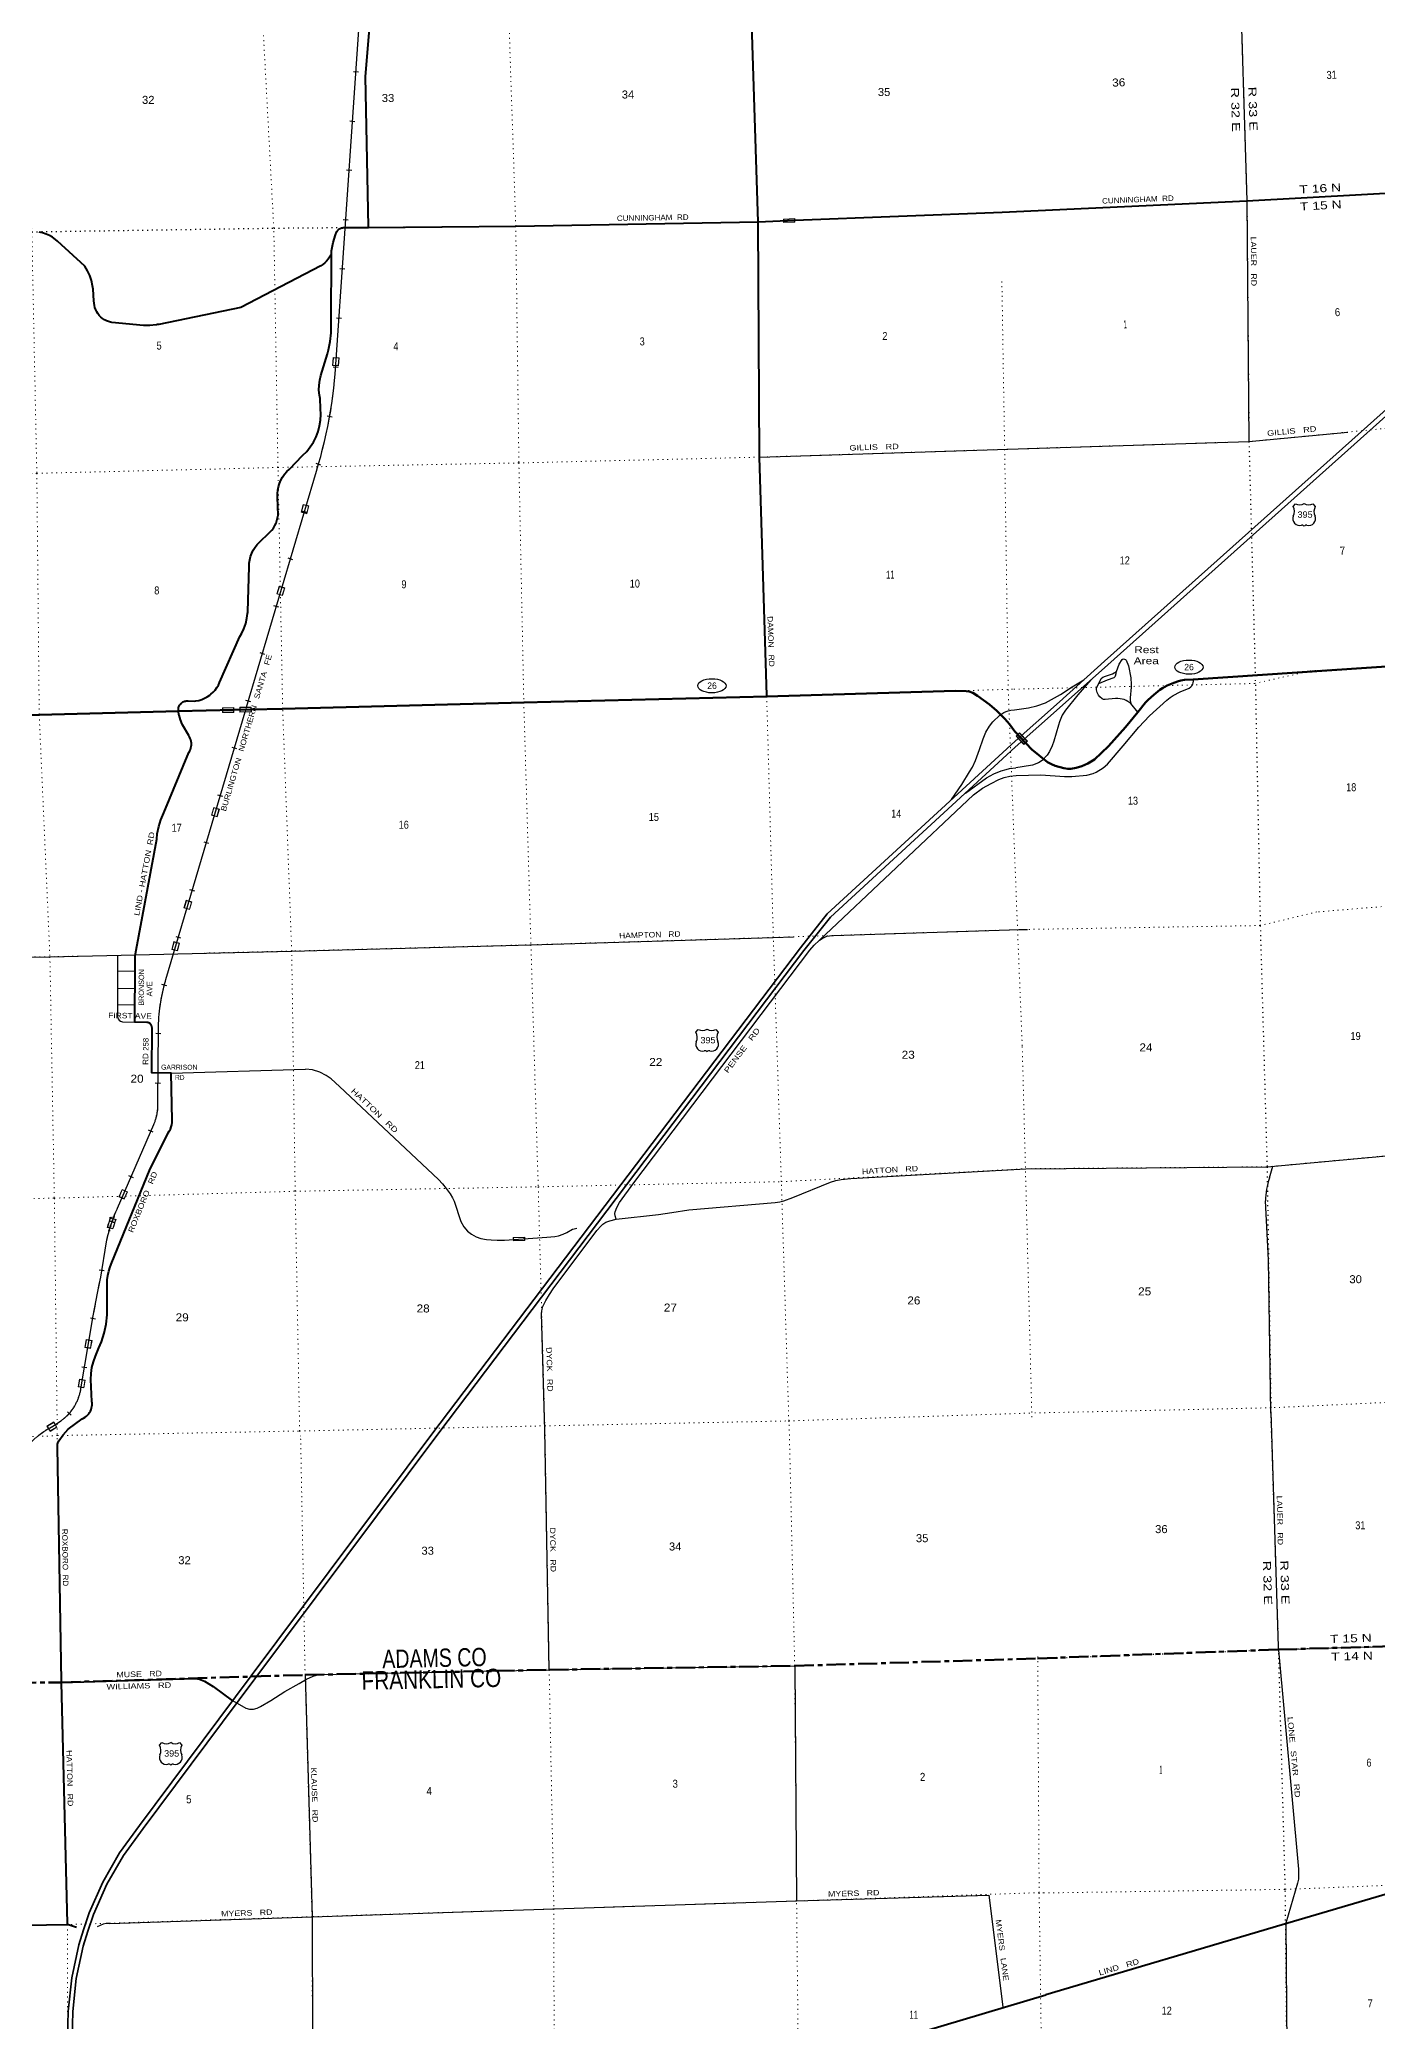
# Model space of a CAD drawing. Header units: feet. Extents: x 501257 to 757852, y -360805 to -170898.
# Drawn here: x 544469 to 573723, y -281045 to -237715 of the extents above; entities that cross this region are included whole.
import ezdxf
from ezdxf.enums import TextEntityAlignment as Align

# ---------------------------------------------------------------- set-up
doc = ezdxf.new("R2010")
doc.units = ezdxf.units.FT
doc.header["$LTSCALE"] = 70
doc.header["$PDMODE"] = 32
doc.header["$PDSIZE"] = 35
doc.linetypes.add('DOTTED', pattern=[1.5, 0.3, -1.2])
doc.linetypes.add('LONG_DASH_SHORT_DASH', pattern=[9.9, 6, -1.2, 1.5, -1.2])
for name, color, linetype, lineweight in [('11', 7, 'LONG_DASH_SHORT_DASH', 60), ('16', 7, 'Continuous', 25), ('17', 7, 'Continuous', 25), ('20', 7, 'Continuous', 35), ('21', 7, 'Continuous', 25), ('23', 7, 'Continuous', 70), ('26', 7, 'Continuous', 40), ('27', 7, 'Continuous', 13), ('29', 7, 'Continuous', 25), ('30', 7, 'Continuous', 25), ('31', 7, 'Continuous', 13), ('34', 7, 'Continuous', 25), ('45', 7, 'Continuous', 25), ('57', 7, 'Continuous', 13), ('59', 7, 'Continuous', 13), ('6', 7, 'DOTTED', 25), ('61', 7, 'Continuous', 13), ('7', 7, 'DOTTED', 13)]:
    doc.layers.add(name, color=color, linetype=linetype, lineweight=lineweight)
doc.layers.add('12', color=7, linetype='Continuous')

msp = doc.modelspace()

# ---------------------------------------------------------------- linework, layer by layer
at = {"layer": '11'}
for points in [[(566292.04, -273110.05), (571545.09, -272916.33), (591302.14, -272336.95), (594035.62, -272204.72), (597742.77, -272083.35)], [(534839.58, -273743.02), (539815.31, -273689.99), (544945.29, -273632.97), (550273.99, -273470.7), (555611.9, -273358.57), (560980.56, -273271.92), (566292.04, -273110.05)]]:
    msp.add_lwpolyline(points, dxfattribs=at)
at = {"layer": '16'}
for p, q in [((571879.27, -247921.97), (571930.58, -247863.21)), ((572122.34, -247857.24), (572122.06, -247857.44)), ((572314.43, -247863.12), (572365.82, -247921.97)), ((558821.65, -259414.02), (558872.96, -259355.26)), ((559064.72, -259349.29), (559064.44, -259349.49)), ((559256.81, -259355.17), (559308.2, -259414.02)), ((547093.42, -275008.92), (547144.73, -274950.16)), ((547336.49, -274944.19), (547336.21, -274944.39)), ((547528.58, -274950.07), (547579.97, -275008.92))]:
    msp.add_line(p, q, dxfattribs=at)
for centre, radius, start, end in [((572025.48, -248187.5), 151.42, 159.09177, 283.81923), ((571686.29, -248032.6), 222.05, 332.97043, 29.75871), ((572021.66, -247705.55), 182.07, 239.97227, 303.45418), ((572223.44, -247706.05), 181.52, 236.33975, 300.08743), ((572223.43, -247705.55), 182.07, 236.54582, 236.59441), ((572219.6, -248187.5), 151.42, 256.18077, 20.90823), ((572558.79, -248032.6), 222.05, 150.24129, 207.02957), ((558628.67, -259524.65), 222.05, 332.97043, 29.75871), ((558964.04, -259197.6), 182.07, 239.97227, 303.45418), ((559165.82, -259198.1), 181.52, 236.33975, 300.08743), ((559165.81, -259197.6), 182.07, 236.54582, 236.59441), ((559501.17, -259524.65), 222.05, 150.24129, 207.02957), ((558967.86, -259679.55), 151.42, 159.09177, 283.81923), ((559161.98, -259679.55), 151.42, 256.18077, 20.90823), ((546900.44, -275119.55), 222.05, 332.97043, 29.75871), ((547235.81, -274792.5), 182.07, 239.97227, 303.45418), ((547437.59, -274793), 181.52, 236.33975, 300.08743), ((547437.58, -274792.5), 182.07, 236.54582, 236.59441), ((547772.94, -275119.55), 222.05, 150.24129, 207.02957), ((547239.63, -275274.45), 151.42, 159.09177, 283.81923), ((547433.75, -275274.45), 151.42, 256.18077, 20.90823)]:
    msp.add_arc(centre, radius, start, end, dxfattribs=at)
for centre, major_axis, start_param, end_param in [((572080.82, -248386.32), (-19.56, 51.67), 4.95877769, 6.28318531), ((572164.27, -248386.32), (19.56, 51.67), 0, 1.32637542), ((559023.2, -259878.37), (-19.56, 51.67), 4.95877769, 6.28318531), ((559106.65, -259878.37), (19.56, 51.67), 0, 1.32637542), ((547294.97, -275473.27), (-19.56, 51.67), 4.95877769, 6.28318531), ((547378.42, -275473.27), (19.56, 51.67), 0, 1.32637542)]:
    msp.add_ellipse(centre, major_axis=major_axis, ratio=0.929097, start_param=start_param, end_param=end_param, dxfattribs=at)
at = {"layer": '17'}
for centre in [(569600.83, -251435.46), (559169.31, -251842.25)]:
    msp.add_ellipse(centre, major_axis=(-309.24, 1), ratio=0.500121, dxfattribs=at)
at = {"layer": '20'}
for p, q in [((566836.98, -252265.29), (567824.9, -251381.83)), ((565805.43, -253187.31), (566836.97, -252265.3)), ((549096.77, -273493.16), (553067.1, -268178.69))]:
    msp.add_line(p, q, dxfattribs=at)
for points in [[(567758.25, -251307.29), (574875, -244943.05), (575119.74, -244738.33), (576093.25, -244027.96), (577135.69, -243423.25), (578235.62, -242930.81), (579381, -242556.05), (582606, -241602.05), (582718.48, -241567.89), (583605.28, -241240.42), (584453, -240822.05), (584783.31, -240627.03), (584810.99, -240607.3)], [(567824.91, -251381.83), (574940.43, -245018.69), (575181.36, -244817.16), (576147.96, -244111.83), (577181.33, -243512.38), (578271.7, -243024.22), (579410.74, -242651.54), (582634.71, -241697.84), (582750.36, -241662.72), (583644.84, -241332.41), (584500.62, -240910.07), (584837.85, -240710.96), (584869.03, -240688.73)], [(565802.18, -253056.1), (566770.33, -252190.75), (567758.25, -251307.29)], [(553067.1, -268178.69), (561104.39, -257569.77), (561690.02, -256831.78), (565802.18, -253056.1)], [(553195.68, -268175.58), (561183.42, -257631.05), (561763.45, -256900.11), (565805.43, -253187.31)], [(545526.19, -279072.99), (545644.58, -278708.17), (545939.52, -278045.09), (546302.15, -277416.47), (546731.19, -276825.52), (549176.87, -273553.02), (553195.68, -268175.58)], [(545431.07, -279042.12), (545551.08, -278672.32), (545850.28, -277999.66), (546218.15, -277361.96), (546650.67, -276766.21), (549096.77, -273493.16)], [(543034.38, -296349.52), (544819.2, -289315.96), (544893.04, -289033.37), (545066.2, -288117.4), (545142.67, -287188.36), (545082.15, -284340.84), (545085.21, -281116.34), (545094.33, -280824.93), (545171.02, -280092.73), (545323.83, -279372.57), (545431.07, -279042.12)], [(543131.31, -296374.12), (544916.04, -289340.9), (544990.66, -289055.32), (545165.43, -288130.83), (545242.76, -287191.41), (545182.15, -284339.82), (545185.21, -281117.95), (545194.17, -280831.71), (545269.93, -280108.36), (545420.56, -279398.45), (545526.19, -279072.99)]]:
    msp.add_lwpolyline(points, dxfattribs=at)
at = {"layer": '21'}
for points in [[(565785.12, -252367.27), (566090.49, -252328.41), (566278.37, -252284.17), (566463.5, -252213.48), (566791.28, -252031.95), (567046.48, -251867.61), (567304.48, -251713.08)], [(567456.38, -251711.38), (567169.51, -252039.01), (566899.12, -252376.34), (566832.81, -252483.24), (566772.02, -252634.38), (566748.35, -252706.53), (566650.32, -253056.46), (566613.61, -253157.85), (566554.67, -253283.19), (566502.64, -253358.01), (566392.57, -253474.88), (566311.53, -253530.18), (566180.09, -253575.41), (565957.52, -253617.11), (565816.65, -253640.27)], [(564412.88, -254331.96), (564637.59, -253999.58), (564806.73, -253727.57), (564865.76, -253624.19), (564935.86, -253476.51), (565019.63, -253236.66), (565100.05, -253000.22), (565163.67, -252855.93), (565238.41, -252727), (565314.17, -252633.31), (565469.88, -252488.73), (565555.72, -252427.94), (565602.53, -252404.58), (565646.13, -252391.02), (565705.16, -252376.26), (565785.12, -252367.27)], [(564716.13, -254187.89), (565175.22, -253857.16), (565338.04, -253764.49), (565494.79, -253706.06), (565603.7, -253672.19), (565679.91, -253653.15), (565816.65, -253640.27)]]:
    msp.add_lwpolyline(points, dxfattribs=at)
at = {"layer": '23'}
for p, q in [((569502.33, -251716.22), (569694.7, -251703.3)), ((560368.79, -252080.32), (564489.53, -251955.48))]:
    msp.add_line(p, q, dxfattribs=at)
for points in [[(569694.7, -251703.3), (575004, -251346.74), (575029, -251336.05), (575054, -251335.24), (580243, -251168.05), (585604, -251027.05), (589487.87, -250914.18), (590903, -250873.05)], [(568485.99, -252417.7), (568652.62, -252211.33), (568713.38, -252150.64), (568835.68, -252042.47), (568962.94, -251934.5), (569025.51, -251893.5), (569127.58, -251837.97), (569236.64, -251791.8), (569349.88, -251749.83), (569428.52, -251728.85), (569502.33, -251716.22)], [(547505.38, -252400.91), (548718.05, -252370.47), (549099.15, -252360.91), (549783.41, -252343.74), (555056.82, -252207.54), (560368.79, -252080.32)], [(564489.53, -251955.48), (564733.89, -251961.24), (564799.34, -251970.12), (564873.13, -251999.65), (564979.41, -252063.63), (565242.23, -252249.88), (565404.44, -252391.02), (565579.1, -252569.17), (565677.48, -252679), (565796.82, -252839.75)], [(534346.13, -252594.5), (539222.14, -252533.93), (544459.53, -252477.34), (547505.38, -252400.91)], [(565796.82, -252839.75), (566168.39, -253233.26), (566511.84, -253509.94), (566595.19, -253559.67), (566679.93, -253592.85), (566864.48, -253646.08), (566952.54, -253659.2), (567018.85, -253659.2), (567138.21, -253638.69), (567258.31, -253600.22), (567392.77, -253544.93), (567466.45, -253497), (567533.84, -253452.83), (567846.01, -253165.67), (568211.8, -252750.46), (568485.99, -252417.7)]]:
    msp.add_lwpolyline(points, dxfattribs=at)
at = {"layer": '26'}
for p, q in [((544945.29, -273632.97), (547868.13, -273548.76)), ((545276.78, -278992.27), (545081.17, -278929.07))]:
    msp.add_line(p, q, dxfattribs=at)
for points in [[(560184.58, -241697.4), (560004.07, -236234.44), (559847.5, -230692.23), (559814.82, -226165.83), (559808.45, -226115.83)], [(551661.4, -241820.63), (551661, -241800.47), (551595.34, -238527.16), (551757.57, -236588.35)], [(565515.65, -241486.02), (570869, -241243.05), (574698, -241031.05), (580003, -240828.05), (584154.61, -240644.72)], [(551661.4, -241820.63), (554881.7, -241790.11), (560184.58, -241697.4)], [(560184.58, -241697.4), (560985.71, -241665.75), (565515.65, -241486.02)], [(560368.79, -252080.32), (560368.03, -252055.32), (560208.89, -246844.45), (560184.58, -241697.4)], [(550843.54, -242404.86), (550834.76, -242424.86), (550809.4, -242472.73), (550779.18, -242517.69), (550744.43, -242559.25), (550705.52, -242596.94), (550662.88, -242630.36), (550616.99, -242659.14), (548871.22, -243571.22), (547072.97, -243941.56), (547048.17, -243946.67), (547022.97, -243950.63), (547014.53, -243951.96), (546879.37, -243964.22), (546743.66, -243962.28), (546048.44, -243899.49), (546021.77, -243894.15), (545974.47, -243880.6), (545928.85, -243862.18), (545885.41, -243839.1), (545844.61, -243811.6), (545806.91, -243779.99), (545772.73, -243744.61), (545742.43, -243705.85), (545716.34, -243664.14), (545694.76, -243619.93), (545677.92, -243573.7), (545666, -243525.97), (545659.14, -243477.25), (545657.41, -243428.09), (545638.46, -243167.72), (545628.26, -243097.12), (545602, -242983.92), (545564.05, -242874.08), (545514.83, -242768.81), (545454.87, -242669.26), (544856.54, -242118.15), (544816.46, -242083.47), (544752.05, -242036.89), (544683.12, -241997.31), (544610.43, -241965.14), (544534.78, -241940.75), (544457, -241924.4)], [(550760.85, -244587.21), (550786.86, -244498.49), (550825.93, -244312.71), (550845.37, -244123.87), (550844.97, -243934.04), (550849.47, -242330.15), (550885.39, -242154.13), (550939.51, -241982.84), (550961.65, -241927.95), (550969.85, -241907.62), (550993.44, -241877.95), (550994.69, -241876.54), (551007.9, -241864.51), (551022.3, -241853.91), (551037.72, -241844.88), (551054, -241837.51), (551070.96, -241831.89), (551088.42, -241828.07), (551106.19, -241826.09), (551115.28, -241825.8), (551661.4, -241820.63)], [(547505.38, -252400.91), (547503.52, -252342.23), (547503.79, -252339.99), (547507.31, -252320.38), (547512.87, -252301.25), (547520.39, -252282.8), (547529.8, -252265.24), (547541, -252248.77), (547553.85, -252233.55), (547568.23, -252219.75), (547583.97, -252207.54), (547600.9, -252197.04), (547618.83, -252188.37), (547637.58, -252181.61), (547656.92, -252176.86), (547676.66, -252174.15), (547696.57, -252173.52), (547716.44, -252174.98), (547845.57, -252179.36), (547885.55, -252174.84), (547950.93, -252161.82), (548014.59, -252142.05), (548075.84, -252115.73), (548134, -252083.15), (548188.43, -252044.67), (548215.44, -252024.48), (548263.48, -251982.2), (548306.83, -251935.12), (548345.03, -251883.77), (548377.65, -251828.71), (548404.34, -251770.55), (548849.32, -250766.6), (548882.46, -250708.72), (548934.68, -250597.56), (548975, -250481.55), (549002.97, -250361.96), (549015.15, -250265.11), (549018.29, -250240.1), (549019.04, -250215.11), (549048.14, -249242.13), (549048.89, -249217.11), (549050.27, -249192.13), (549051.74, -249165.39), (549062.58, -249089.97), (549081.25, -249016.1), (549107.54, -248944.58), (549141.17, -248876.2), (549181.75, -248811.71), (549228.85, -248751.82), (549281.96, -248697.18), (549477.98, -248508.67), (549502.87, -248484.74), (549526.73, -248459.63), (549544.17, -248441.28), (549581.23, -248393.14), (549613.05, -248341.38), (549639.29, -248286.58), (549659.65, -248229.34), (549673.93, -248170.29), (549681.95, -248110.06), (549683.63, -248049.33), (549678.95, -247988.76), (549673.38, -247645.65), (549673.52, -247640.12), (549679.74, -247564.28), (549693.86, -247489.5), (549715.71, -247416.61), (549745.07, -247346.4), (549781.6, -247279.65), (549824.91, -247217.08), (549874.52, -247159.38), (549929.89, -247107.19), (550219.69, -246808.81), (550219.86, -246808.65), (550309.03, -246718.83), (550388.32, -246620.18), (550456.87, -246513.79), (550513.92, -246400.81), (550558.85, -246282.48), (550591.16, -246160.11), (550610.51, -246035.03), (550616.67, -245908.62), (550609.59, -245782.25), (550601.36, -245564.89), (550587.56, -245488.46), (550577.89, -245379.95), (550579.62, -245271.04), (550592.72, -245162.9), (550617.05, -245056.72), (550760.85, -244587.21)], [(544878.89, -268375.29), (544891.73, -268355.44), (544987.1, -268221.31), (545095.97, -268097.88), (545397.8, -267867.66), (545430.63, -267852.84), (545461.79, -267834.64), (545490.87, -267813.28), (545517.57, -267789), (545541.57, -267762.06), (545562.64, -267732.76), (545580.52, -267701.41), (545595.03, -267668.37), (545606.01, -267634), (545613.33, -267598.67), (545616.92, -267562.76), (545616.73, -267526.67), (545612.78, -267490.81), (545586.87, -267008), (545593.15, -266880.09), (545613.14, -266749.88), (545646.63, -266622.47), (545693.26, -266499.26), (545764.61, -266315.9), (545818.31, -266189.1), (545880.74, -265995.99), (545922.65, -265797.42), (545943.57, -265595.55), (545948.03, -264906.37), (545948.71, -264832.27), (545958.6, -264734.87), (545978.61, -264639.03), (546008.54, -264545.82), (546048.04, -264456.24), (546871.3, -262442.18), (547283.03, -261614.46), (547305.11, -261579.55), (547327.53, -261535.22), (547345.19, -261488.79), (547357.9, -261440.76), (547365.52, -261391.67), (547367.96, -261342.06), (547342.85, -260309.85), (546925.17, -260309.01), (546926.65, -259310.89), (546925.88, -259304.82), (546923.29, -259292.38), (546919.43, -259280.28), (546914.32, -259268.65), (546908.02, -259257.62), (546900.6, -259247.31), (546892.15, -259237.83), (546882.75, -259229.28), (546872.51, -259221.77), (546861.54, -259215.36), (546849.96, -259210.14), (546837.9, -259206.16), (546825.49, -259203.46), (546812.86, -259202.07), (546551.49, -259200.22), (546556.57, -257923.95), (546554.66, -257864.81), (546560.18, -257744.36), (546578.26, -257625.15), (547030.79, -255194.52), (547042.52, -255079.5), (547072.93, -254923.1), (547119.52, -254770.73), (547181.78, -254624.07), (547734.59, -253302.74), (547736.37, -253299.92), (547753.61, -253268.84), (547767.5, -253236.13), (547777.9, -253202.14), (547784.68, -253167.26), (547787.79, -253131.85), (547787.17, -253096.32), (547782.85, -253061.04), (547774.86, -253026.41), (547763.29, -252992.81), (547748.28, -252960.59), (547729.98, -252930.13), (547590.19, -252694.36), (547584.37, -252681.92), (547545.86, -252585.14), (547517.68, -252484.88), (547514.07, -252467.4), (547505.51, -252405.09), (547505.38, -252400.91)], [(590947.52, -267230.74), (590908.44, -267275.3), (590825.91, -267346.66), (579059.69, -276141.68), (578774.24, -276356.56), (578444.27, -276558.19), (577579.46, -277075.81), (577232.28, -277230.2), (576809.4, -277407.02), (576369.5, -277542.31), (571637.29, -278931.77), (566475.26, -280468.04)], [(544945.29, -273632.97), (544944.87, -273607.97), (544858.48, -268488.05), (544858.06, -268463.16), (544859.83, -268438.05), (544862.22, -268422.76), (544867.43, -268403.16), (544874.66, -268384.22), (544878.89, -268375.29)], [(545081.17, -278929.07), (545080.53, -278904.07), (544945.29, -273632.97)], [(547868.13, -273548.76), (547965.83, -273564.63), (548073.38, -273608), (548260.45, -273724.59), (548686.17, -274035.62)], [(540452.59, -279000.98), (545081.17, -278929.07)], [(562438.88, -281667.72), (566475.26, -280468.04)]]:
    msp.add_lwpolyline(points, dxfattribs=at)
at = {"layer": '29'}
for p, q in [((560208.89, -246844.45), (565644.03, -246670.05)), ((564888.53, -254229.93), (561524.92, -257406.67)), ((561828.01, -257304.79), (565904.13, -257173.05)), ((565904.13, -257173.05), (566069, -257170.05)), ((546170.69, -257733.31), (546175.09, -259078.88)), ((546555.79, -258092.3), (546171.87, -258085.11)), ((546552.13, -258470.49), (546170.61, -258463.36)), ((546173.97, -258811.04), (546552.74, -258818.05)), ((547342.85, -260309.85), (550283.13, -260227.41)), ((551027.57, -260601.09), (553190.35, -262638.84)), ((562206.32, -262617.61), (566033.63, -262402.04)), ((571363, -262604.05), (571440.06, -262346.47)), ((558290.74, -263359.83), (558662.69, -263304.1)), ((558662.69, -263304.1), (560550.2, -263140.29)), ((555518.99, -268119.24), (555447.34, -265558.82)), ((555611.9, -273358.57), (555518.99, -268119.24)), ((550594.73, -273463.96), (555611.9, -273358.57))]:
    msp.add_line(p, q, dxfattribs=at)
for points in [[(570477, -223190.05), (570518, -224879.05), (570630, -230357.05), (570702, -235812.05), (570869, -241243.05), (570914, -246503.05)], [(565644.03, -246670.05), (570914, -246503.05), (573074.45, -246295.57)], [(568741.68, -252498.95), (569119.61, -252153.89), (569193.64, -252098.18), (569256.99, -252056.9), (569409.1, -251977.54), (569609.33, -251892.59), (569642.44, -251867.35), (569663.41, -251846.36), (569684.38, -251810.69), (569691.83, -251781.3), (569699.06, -251743.53), (569694.7, -251703.3)], [(565820.8, -253808.02), (566361.54, -253793.55), (566880.55, -253823.82), (567039.11, -253825.09), (567367.55, -253795.09), (567506.98, -253758.74), (567576.97, -253732.93), (567726.12, -253636.55), (567820.12, -253559.67), (568163.76, -253158.77), (568505.64, -252746.38), (568741.68, -252498.95)], [(564888.53, -254229.93), (565090.83, -254082.01), (565279, -253978.63), (565445.04, -253890.02), (565559.42, -253849.41), (565688.56, -253819.87), (565820.8, -253808.02)], [(534469.3, -257860.85), (539353.38, -257825.02), (544693.54, -257767.51), (549981.4, -257643), (555212.46, -257505.99), (560513.38, -257344.84), (560954.59, -257331.28)], [(561524.92, -257406.67), (561579.72, -257367.07), (561654.85, -257331.27), (561687.04, -257318.75), (561744.28, -257309.8), (561828.01, -257304.79)], [(557075.85, -263506.1), (557052.66, -263430.78), (557049.08, -263380.67), (557053.28, -263341.45), (557092.01, -263248.22), (557151.04, -263140.83), (557465.84, -262711.29), (561308.59, -257625.36)], [(561308.59, -257625.36), (561408.01, -257515.62), (561515.33, -257413.6), (561524.92, -257406.67)], [(546175.09, -259078.88), (546186.66, -259124.16), (546208.04, -259156.23), (546235.82, -259177.62), (546278.57, -259192.59), (546551.49, -259200.22)], [(551027.57, -260601.09), (550844.05, -260435.05), (550732.91, -260362.34), (550596.11, -260293.91), (550433.67, -260242.59), (550283.13, -260227.41)], [(566033.63, -262402.04), (571310, -262360.05), (575112, -262008.05), (580515, -261856.05), (585823, -261741.05), (591119, -261578.05), (596458, -261428.05), (597467.71, -261400.44)], [(553190.35, -262638.84), (553278.55, -262734.99), (553361.91, -262832.29), (553447.41, -262953.12), (553496.57, -263038.65), (553532.9, -263114.57), (553682.52, -263555.1), (553746.64, -263674.85), (553827.86, -263768.95), (553911.22, -263835.24), (554011.68, -263888.71), (554118.55, -263925.06), (554238.24, -263948.58), (554345.11, -263959.27), (554473.36, -263965.69), (554631.53, -263961.41), (555563.43, -263901.54), (555738.7, -263881.21), (555815.64, -263867.32), (555920.37, -263836.31), (555995.19, -263798.89), (556119.15, -263726.18), (556157.63, -263713.35), (556217.47, -263700.52)], [(560550.2, -263140.29), (560656.85, -263123.11), (560746.62, -263101.73), (560943.27, -263033.3), (561764.03, -262699.69), (561883.73, -262661.2), (561994.87, -262639.81), (562206.32, -262617.61)], [(557075.85, -263506.1), (558004.23, -263402.14), (558290.74, -263359.83)], [(571395.5, -267727.95), (571345, -264392.05), (571275, -263105.05)], [(555447.34, -265558.82), (555456.29, -265474.7), (555474.17, -265413.84), (555538.57, -265281.4), (555615.48, -265152.54), (555699.48, -265031.69), (556652, -263756.52), (556748.59, -263652.71), (556787.94, -263613.34), (556848.75, -263570.38), (556938.93, -263539.84), (557073.82, -263502.08)], [(571395.5, -267727.95), (571556.99, -272848.49), (571998.53, -277719.79), (571999.77, -277872.09), (571999.77, -277892.5), (571994.67, -277933.33), (571974.27, -278025.2), (571719.36, -278901.56)], [(571540.92, -272915.08), (575425.54, -272801.48), (577763.1, -272718.26), (578180.41, -272727.57), (578676.87, -272696.17), (579553.21, -272671.53), (580675.26, -272646.01), (580638.44, -270105.93)], [(555611.9, -273358.57), (560980.56, -273271.92), (561022.32, -278411.05)], [(548684.06, -274029.61), (548976.61, -274195.32), (549061.3, -274218.4), (549143.46, -274222.32), (549229.53, -274198.83), (549302.24, -274163.69), (549523.52, -274026.63), (549832.47, -273832.35), (550141.12, -273654.67), (550307.29, -273561.92), (550454.11, -273494.16), (550524.53, -273474.59), (550594.73, -273463.96)], [(550275.64, -273470.67), (550427.18, -278753.52), (550446.36, -284060.75), (550446.36, -284109.66), (550491.75, -289355.45), (550520.4, -291151.37)], [(546003.86, -278903.92), (550425.73, -278756.36), (555714.04, -278586.96), (561022.32, -278411.05), (565223.5, -278288.69), (565533.02, -280726.77)], [(546003.86, -278903.92), (545926.12, -278906.42), (545859.5, -278920.46), (545729.76, -278980.1)], [(571719.36, -278901.56), (571760.97, -283425.29), (571984.47, -294024.92), (566820.26, -294166.38)]]:
    msp.add_lwpolyline(points, dxfattribs=at)
msp.add_arc((573015.44, -263152.52), 1741.08, 161.63795, 178.43742, dxfattribs=at)
at = {"layer": '31'}
for p, q in [((554829.67, -263982.14), (554826.1, -263907.23)), ((555079.38, -263970.25), (554829.67, -263982.14))]:
    msp.add_line(p, q, dxfattribs=at)
msp.add_lwpolyline([(554826.1, -263907.23), (555075.81, -263895.34), (555079.38, -263970.25)], dxfattribs=at)
msp.add_lwpolyline([(554837.28, -263973.76), (554834.47, -263914.84), (555068.19, -263903.71), (555071, -263962.63)], close=True, dxfattribs=at)
at = {"layer": '34', "lineweight": 13}
for p, q in [((550930.68, -245027.63), (551565.45, -235791.94)), ((550887.51, -244665.53), (550875.01, -244840.51)), ((550886.98, -244665.49), (551017.18, -244674.79)), ((551017.18, -244674.79), (551004.68, -244849.77)), ((550874.48, -244840.47), (551004.68, -244849.77)), ((547231.6, -258267.37), (550521.76, -247150.77)), ((550188.21, -248047.72), (550314.38, -248081.17)), ((550233.69, -247878.28), (550188.72, -248047.85)), ((550233.17, -247878.15), (550359.34, -247911.6)), ((550359.34, -247911.6), (550314.38, -248081.17)), ((549655.67, -249835.37), (549780.9, -249872.17)), ((549705.64, -249667.2), (549656.17, -249835.52)), ((549705.13, -249667.05), (549830.36, -249703.86)), ((549830.36, -249703.86), (549780.9, -249872.17)), ((548224.89, -254670.98), (548349.96, -254708.36)), ((548275.21, -254503.46), (548224.98, -254671.55)), ((548276.38, -254502.47), (548401.45, -254539.84)), ((548400.61, -254539.43), (548350.38, -254707.52)), ((547623.27, -256700.82), (547748.41, -256737.92)), ((547673.64, -256532.78), (547623.77, -256700.97)), ((547673.13, -256532.63), (547798.28, -256569.73)), ((547798.28, -256569.73), (547748.41, -256737.92)), ((547357.74, -257606.73), (547483.82, -257640.52)), ((547403.68, -257437.42), (547358.26, -257606.87)), ((547403.16, -257437.28), (547529.24, -257471.08)), ((547529.24, -257471.08), (547483.82, -257640.52)), ((547051.32, -260913.88), (547067.34, -259360.03)), ((546169.26, -263268.1), (546965.42, -261434.13)), ((546272.48, -262853.71), (546201.72, -263014.23)), ((546272.48, -262853.71), (546391.44, -262906.14)), ((546391.44, -262906.14), (546320.68, -263066.67)), ((546201.72, -263014.23), (546320.68, -263066.67)), ((545947.12, -263683.96), (546072.77, -263717.5)), ((546067.34, -263707.77), (545957.14, -263678.36)), ((546019.06, -263468.87), (546140.48, -263515.3)), ((546023.75, -263479.23), (546130.23, -263519.95)), ((545807.1, -264771.37), (545930.11, -263998.22)), ((545372.98, -267211.55), (545641.91, -265620.27)), ((545455.93, -266308.01), (545584.47, -266330.74)), ((545487, -266135.36), (545456.46, -266308.11)), ((545486.48, -266135.26), (545615.01, -266157.99)), ((545615.01, -266157.99), (545584.47, -266330.74)), ((545309.73, -267173.91), (545438.38, -267195.98)), ((545339.92, -267001.1), (545310.26, -267174)), ((545339.4, -267001.01), (545468.05, -267023.08)), ((545468.05, -267023.08), (545438.38, -267195.98)), ((544628.89, -268031.64), (544778.56, -267940.13)), ((544696.97, -268142.99), (544628.89, -268031.63)), ((544697.86, -268144.87), (544847.53, -268053.37)), ((544733.71, -268047.76), (544925.69, -267923.42)), ((544846.65, -268051.49), (544778.56, -267940.12))]:
    msp.add_line(p, q, dxfattribs=at)
at = {"layer": '34'}
for p, q in [((551440.68, -238425.66), (551330.33, -238418.08)), ((551363.62, -239508.72), (551253.27, -239501.13)), ((551292.71, -240578.58), (551182.36, -240571)), ((551215.65, -241661.64), (551105.3, -241654.05)), ((551144.74, -242731.5), (551034.39, -242723.92)), ((551067.68, -243814.56), (550957.33, -243806.97)), ((550996.76, -244884.42), (550886.42, -244876.84)), ((550865.05, -245967.22), (550756.04, -245948.49)), ((550621.05, -247017.88), (550515.27, -246985.55)), ((550309.22, -248057.41), (550203.15, -248026.02)), ((550007.43, -249086.28), (549901.37, -249054.89)), ((549696.78, -250126.68), (549590.72, -250095.29)), ((549394.99, -251155.55), (549288.93, -251124.16)), ((549084.34, -252195.95), (548978.28, -252164.56)), ((548782.55, -253224.82), (548676.49, -253193.43)), ((548471.9, -254265.23), (548365.84, -254233.83)), ((548170.11, -255294.09), (548064.05, -255262.7)), ((547859.46, -256334.5), (547753.4, -256303.11)), ((547557.67, -257363.36), (547451.61, -257331.97)), ((547248.91, -258402.73), (547142, -258374.35)), ((547122.52, -259450.43), (547011.92, -259449.29)), ((547108.72, -260536.13), (546998.11, -260534.99)), ((546952.85, -261604), (546851.38, -261559.95)), ((546518.07, -262598.95), (546416.61, -262554.9)), ((546105.76, -263583.47), (546001.01, -263547.94)), ((545883.05, -264634.49), (545773.81, -264617.11)), ((545687.21, -265688.97), (545578.14, -265670.54)), ((545503.7, -266759.14), (545394.63, -266740.71)), ((545159.78, -267787.69), (545076.52, -267714.86))]:
    msp.add_line(p, q, dxfattribs=at)
for points in [[(548993.37, -252310.95), (550520.71, -247150.45), (550570.14, -246988.72), (550615.6, -246826.77), (550658.29, -246663.96), (550699.42, -246499.65), (550736.57, -246335.11), (550770.67, -246170.62), (550803.22, -246004.64), (550831.78, -245838.44), (550857.29, -245672.29), (550880.32, -245504.36), (550900.01, -245337.41), (550917.84, -245169.88), (550929.58, -245027.55), (551564.35, -235791.86)], [(547044.47, -261154.64), (547046.83, -261136.51), (547048.92, -261118.48), (547050.62, -261100.29), (547052.05, -261082.19), (547053.2, -261063.98), (547053.97, -261045.82), (547054.42, -261027.64), (547054.63, -261009.47), (547054.42, -260991.22), (547053.98, -260972.98), (547053.17, -260954.8), (547052.12, -260936.64), (547050.6, -260918.49), (547050.22, -260913.92), (547066.24, -259360.02), (547066.94, -259292.87), (547069.17, -259226.1), (547072.56, -259159.34), (547076.71, -259092.2), (547082.39, -259025.45), (547089.24, -258959.09), (547096.84, -258892.35), (547105.98, -258826), (547116.27, -258760.04), (547127.71, -258693.7), (547140.3, -258628.14), (547153.65, -258562.58), (547168.55, -258497.02), (547184.59, -258432.24), (547201.78, -258367.46), (547219.73, -258303.07), (547230.55, -258267.06), (548962.25, -252416.08)], [(544452.38, -268228.14), (544478.63, -268208.13), (544505.43, -268188.37), (544532.37, -268169.28), (544559.58, -268150.45), (544587.34, -268132.16), (544615.25, -268114.53), (544643.56, -268097.3), (544672.02, -268080.46), (544701.02, -268064.16), (544730.03, -268048.39), (544733.16, -268046.8), (544925.07, -267922.51), (544940.58, -267911.44), (544955.75, -267900.08), (544970.75, -267888.43), (544985.71, -267876.56), (545000.32, -267864.39), (545014.66, -267852.01), (545028.96, -267839.39), (545042.92, -267826.49), (545056.6, -267813.37), (545070.19, -267799.93), (545083.41, -267786.34), (545096.49, -267772.57), (545109.34, -267758.46), (545121.82, -267744.19), (545134.1, -267729.66), (545146.17, -267715.02), (545157.99, -267700.02), (545169.51, -267684.96), (545180.78, -267669.56), (545191.74, -267654.09), (545202.51, -267638.37), (545212.91, -267622.5), (545223.05, -267606.42), (545232.97, -267590.23), (545242.54, -267573.74), (545251.9, -267557.15), (545260.89, -267540.41), (545269.67, -267523.55), (545278.02, -267506.46), (545286.15, -267489.26), (545293.98, -267472), (545301.55, -267454.55), (545308.73, -267436.95), (545315.64, -267419.15), (545322.31, -267401.38), (545328.55, -267383.38), (545334.48, -267365.32), (545340.21, -267347.16), (545345.54, -267329), (545350.53, -267310.56), (545355.27, -267292.14), (545359.57, -267273.65), (545363.71, -267255.13), (545367.42, -267236.39), (545370.81, -267217.73), (545371.9, -267211.37), (545640.83, -265620.08), (545701.94, -265276.85), (545770.56, -264936.95), (545806.02, -264771.17), (545929.03, -263998.01), (545944.26, -263931.13), (545960.94, -263865.01), (545978.76, -263799.15), (545997.43, -263733.07), (546017.55, -263667.71), (546038.73, -263602.99), (546060.75, -263538.05), (546084.23, -263473.83), (546108.77, -263410.27), (546134.53, -263346.56), (546161.28, -263283.88), (546168.25, -263267.66), (546964.41, -261433.69), (546971.75, -261416.96), (546978.65, -261400.17), (546985.27, -261383.24), (546991.75, -261366.15), (546997.79, -261348.97), (547003.51, -261331.77), (547009.08, -261314.38), (547014.23, -261296.92), (547019.05, -261279.43), (547023.62, -261261.71), (547027.83, -261244.05), (547031.84, -261226.32), (547035.48, -261208.41), (547038.75, -261190.57), (547041.72, -261172.6), (547044.47, -261154.64)]]:
    msp.add_lwpolyline(points, dxfattribs=at)
at = {"layer": '34', "lineweight": 13}
for points in [[(550894.91, -244674.07), (551008.63, -244682.19), (550997.27, -244841.22), (550883.55, -244833.1)], [(550239.37, -247888.07), (550349.55, -247917.28), (550308.69, -248071.38), (550198.5, -248042.16)], [(549711.05, -249677.13), (549820.42, -249709.27), (549775.48, -249862.23), (549666.1, -249830.09)], [(548280.95, -254512.18), (548390.6, -254544.95), (548344.73, -254698.44), (548235.08, -254665.67)], [(547633.71, -256695.56), (547679.02, -256542.72), (547788.33, -256575.13), (547743.01, -256727.97)], [(547409.33, -257447.21), (547519.44, -257476.73), (547478.16, -257630.72), (547368.05, -257601.21)], [(546212.27, -263010.13), (546276.57, -262864.26), (546380.88, -262910.23), (546316.58, -263056.11)], [(545493.48, -266144.62), (545605.74, -266164.47), (545577.98, -266321.47), (545465.72, -266301.62)], [(545346.45, -267010.33), (545458.81, -267029.61), (545431.84, -267186.74), (545319.49, -267167.46)], [(544639.89, -268034.28), (544775.91, -267951.12), (544836.72, -268050.59), (544700.7, -268133.75)]]:
    msp.add_lwpolyline(points, close=True, dxfattribs=at)
for centre, radius, start, end in [((541295.91, -244272.9), 9664.29, 342.67549, 355.52098), ((550903.87, -259378.1), 3836.58, 163.17132, 179.73012), ((546011.48, -261009.4), 1044.22, 335.99989, 5.24875), ((549753.55, -264846.35), 3916.38, 156.23485, 167.49285), ((549176.19, -264644.39), 3368.88, 159.57787, 163.43574), ((549176.19, -264644.39), 3360.88, 159.71537, 163.29554), ((549176.19, -264644.39), 3246.88, 159.73791, 163.23379), ((549176.19, -264644.39), 3238.88, 159.5981, 163.37085), ((565273.14, -268999.84), 19920.01, 167.74442, 170.2321), ((544297.18, -267032.05), 1090.67, 305.18778, 350.52737), ((545618.83, -269725.52), 1896.93, 117.81426, 135.91977)]:
    msp.add_arc(centre, radius, start, end, dxfattribs=at)
at = {"layer": '34', "linetype": 'DOTTED', "lineweight": 100}
msp.add_arc((549176.19, -264644.39), 3306.11, 158.74343, 165.55621, dxfattribs=at)
at = {"layer": '34'}
msp.add_point((546023.75, -263479.23), dxfattribs=at)
at = {"layer": '45'}
msp.add_line((568485.99, -252417.7), (568333.33, -252233.79), dxfattribs=at)
for points in [[(568017.62, -251530.13), (568076.23, -251371.35), (568140.99, -251270.7), (568167.05, -251256.69), (568192.22, -251258.78), (568217.38, -251269.28), (568232.15, -251285.83), (568282.89, -251406.86), (568328.8, -251670.83), (568341.12, -251814.89), (568338.25, -251873.64), (568314.54, -252105.69), (568315.95, -252165.34), (568333.33, -252233.79)], [(568333.33, -252233.79), (568265.62, -252184.22), (568225.77, -252165.34), (568185.16, -252146.1), (568095.74, -252125.47), (568049.61, -252121.27), (567995.03, -252122.13), (567768.39, -252145.59), (567732.93, -252144.35), (567701.47, -252127.56), (567651.33, -252083.04), (567623.87, -252049.92), (567594.51, -251991.16), (567579.38, -251932.54), (567584.03, -251890.43), (567630.68, -251794.11), (567823.09, -251715.45), (567964.02, -251660.58), (567988.79, -251642.81), (567999.27, -251623.92), (568013.28, -251576.52), (568017.62, -251530.13)], [(567630.68, -251794.11), (567684.69, -251684.78), (567722.44, -251657.5), (567779.07, -251632.32), (567928.97, -251583.29), (568017.62, -251530.13)]]:
    msp.add_lwpolyline(points, dxfattribs=at)
at = {"layer": '57'}
for points in [[(565898.93, -252869.51), (566069.56, -253052.23), (565992.82, -253123.89), (565822.19, -252941.18)], [(565833.49, -252941.56), (565898.54, -252880.82), (566058.25, -253051.84), (565993.2, -253112.58)]]:
    msp.add_lwpolyline(points, close=True, dxfattribs=at)
at = {"layer": '59'}
for points in [[(548465.79, -252324.63), (548715.74, -252319.63), (548717.83, -252424.61), (548467.88, -252429.61)], [(548709.67, -252416.77), (548707.9, -252327.78), (548473.94, -252332.46), (548475.71, -252421.45)], [(548847.5, -252313.95), (549097.43, -252308.16), (549099.86, -252413.13), (548849.93, -252418.92)], [(548855.68, -252321.75), (548857.74, -252410.73), (549091.67, -252405.32), (549089.61, -252316.34)]]:
    msp.add_lwpolyline(points, close=True, dxfattribs=at)
at = {"layer": '6'}
msp.add_line((560986.47, -241665.72), (565515.65, -241486.07), dxfattribs=at)
for points in [[(570447.21, -221965.7), (570518, -224879.05), (570630, -230357.05), (570702, -235812.05), (570869, -241243.05), (570914, -246503.05), (571051, -251612.05), (571161, -257085.05), (571310, -262360.05), (571395.58, -267727.95)], [(565515.65, -241486.07), (570869, -241243.05), (574698, -241031.05), (580003, -240828.05), (583905.33, -240658.23)], [(534097.44, -241961.33), (539013.75, -241869.63), (544298.44, -241916.46), (549589.58, -241836.17), (554881.7, -241790.11), (560184.58, -241697.4), (560736.39, -241675.6)], [(572177.18, -313478.94), (572148.55, -309987.32), (572096.72, -304633.35), (572032.26, -299328), (571984.47, -294024.92), (571875.19, -288765.47), (571762.19, -283459.8), (571709.62, -278160.62), (571563.59, -272889.58), (571395.5, -267727.95)], [(566292.04, -273110.05), (571555.8, -272913.95), (575423.76, -272801.48), (580729.26, -272646.19), (586051.1, -272492.66), (591290.85, -272334.43), (596669.49, -272120.22), (597742.77, -272083.35)]]:
    msp.add_lwpolyline(points, dxfattribs=at)
at = {"layer": '61'}
for p, q in [((560734.22, -241637.05), (560984.06, -241628.22)), ((560984.06, -241628.22), (560986.71, -241703.17))]:
    msp.add_line(p, q, dxfattribs=at)
msp.add_lwpolyline([(560986.71, -241703.17), (560736.86, -241712), (560734.22, -241637.05)], dxfattribs=at)
msp.add_lwpolyline([(560744.57, -241703.72), (560742.49, -241644.76), (560976.34, -241636.49), (560978.43, -241695.45)], close=True, dxfattribs=at)
at = {"layer": '7'}
for p, q in [((548718.08, -252370.47), (548848.82, -252367.19)), ((565956.94, -259731.38), (566168.74, -267857.99)), ((550154.68, -268137.05), (550175.97, -268248.44)), ((555515.45, -268024.56), (555518.99, -268119.24)), ((560852.16, -267916.78), (560859.06, -267988.86))]:
    msp.add_line(p, q, dxfattribs=at)
for points in [[(560852.16, -267916.78), (560688.35, -262685.05), (560513.38, -257344.84), (560368.79, -252080.32), (560208.89, -246844.45), (560184.58, -241697.4), (560004.07, -236234.44), (559847.5, -230692.23), (559808.05, -225227.27), (559722.27, -222229.72)], [(543987.61, -222599.6), (544050.59, -225575.64), (544064.55, -230994.98), (544033, -236373.32), (544298.44, -241916.46), (544407.24, -247198.11), (544459.53, -252477.34), (544693.54, -257767.51), (544790.14, -263045.49), (544856.59, -268375.82)], [(549731.52, -249674.91), (549680.88, -247069.96), (549589.58, -241836.17), (549295.77, -236358.31), (549265.69, -230868.91), (549284.35, -225392.22), (549235.93, -222502.4)], [(554418.25, -222352.68), (554413.32, -225350.81), (554529.66, -230825.66), (554698.72, -236311.1), (554881.7, -241790.11), (554949.29, -246970.18), (555056.82, -252207.54), (555212.46, -257505.99), (555371.95, -262798.29), (555515.45, -268024.56)], [(565511.32, -243002.26), (565572.02, -246673.46), (565649.48, -251926.26), (565854.35, -257174.48), (565956.94, -259731.38)], [(597049.01, -245383.8), (596101, -245407.05), (590794, -245546.05), (585554, -245816.05), (580304, -245979.05), (574850, -246125.05), (570922.99, -246502.73), (565644.03, -246670.05)], [(565644.03, -246670.05), (560208.89, -246844.45), (554949.29, -246970.18), (549680.88, -247069.96), (544407.24, -247198.11), (539107.12, -247246.41), (534222.13, -247292.65)], [(550154.68, -268137.05), (550057.11, -262895.37), (549981.4, -257643), (549783.41, -252343.74), (549735.1, -249858.73)], [(565773.97, -251916.96), (571040, -251793.05), (572252, -251519.05), (575029, -251336.05), (580243, -251168.05), (585604, -251027.05), (589242.57, -250921.31)], [(549097.04, -252360.96), (549783.41, -252343.74), (555056.82, -252207.54), (560368.79, -252080.32), (565773.97, -251916.96)], [(534346.13, -252594.5), (539222.14, -252533.93), (544459.53, -252477.34), (548465.58, -252376.81)], [(585399.66, -256371.4), (580377, -256424.05), (575072, -256569.05), (572400, -256788.05), (571161, -257085.05), (565904.13, -257173.05)], [(565904.13, -257173.05), (560513.38, -257344.84), (555212.46, -257505.99), (549981.4, -257643), (548023.03, -257689.11)], [(545308.79, -257753.02), (544693.54, -257767.51), (539353.38, -257825.02), (534469.3, -257860.85)], [(566033.63, -262402.04), (571310, -262360.05), (575112, -262008.05), (580515, -261856.05), (585823, -261741.05), (591119, -261578.05), (596458, -261428.05), (597466.07, -261400.49)], [(546347.94, -263001.09), (550057.11, -262895.37), (555371.95, -262798.29), (560688.35, -262685.05), (566033.63, -262402.04)], [(534593.02, -263150.64), (539509.48, -263139.58), (544790.14, -263045.49), (546206.43, -263005.12)], [(597607.97, -266766.22), (596576, -266787.05), (591231, -266988.05), (585926, -267139.05), (580615, -267221.05), (575264, -267450.05), (571394, -267629.05), (566165.92, -267744.05)], [(539698.01, -268457.09), (544860.09, -268237.58), (550154.68, -268137.05), (555515.45, -268024.56), (560852.16, -267916.78), (566165.92, -267744.05)], [(555518.99, -268119.24), (555611.9, -273358.57), (555714.04, -278586.96), (555723.04, -283875.89), (555800.67, -289175.33), (555891.43, -294520.8), (555994.04, -299769.32), (556025.75, -305083.92), (556075.11, -310291.36), (556103.02, -313874.96)], [(561492.96, -313743.48), (561422.61, -310158.87), (561403.86, -304970.86), (561305.53, -299645.71), (561211.86, -294348.65), (561168.36, -289046.41), (561080.36, -283733.1), (561022.32, -278411.05), (560980.56, -273271.92), (560859.06, -267988.86)], [(544856.59, -268375.82), (544945.29, -273632.97), (544945.38, -273636.56)], [(550787.82, -314003.37), (550728.31, -310454.05), (550708.69, -305227.8), (550634.89, -299920.21), (550573.95, -294646.57), (550488.51, -289357.37), (550445.15, -284061.17), (550425.73, -278756.36), (550273.99, -273470.7), (550175.97, -268248.44)], [(566798.6, -313627.01), (566749.75, -310103.38), (566709.88, -304871.55), (566664.95, -299506.9), (566552.31, -294172), (566503.58, -288817.52), (566401.46, -283502.52), (566326.49, -278231.21), (566294.27, -273035.67)], [(544945.43, -273638.48), (545081.17, -278929.07), (545083.24, -284266.5), (545206.46, -289536.7), (545240.67, -294784.77), (545317, -300027.85), (545354.47, -305330.23), (545558.06, -310596.58), (545490.26, -314130.13)], [(566425.79, -278237.58), (571709.55, -278158.61), (575620.71, -278006.87), (580884.84, -277745.58), (586193, -277605.91), (591431.65, -277433.83), (596740.2, -277306.23), (597885.19, -277370.9)], [(566425.79, -278237.58), (566326.49, -278231.21), (561022.32, -278411.05), (555714.04, -278586.96), (550425.73, -278756.36), (545081.17, -278929.07), (539879.33, -279009.89), (534963.86, -279040.63)]]:
    msp.add_lwpolyline(points, dxfattribs=at)

# ---------------------------------------------------------------- texts
at = {"layer": '12'}
for s, width, p in [('ADAMS CO', 0.8, (551965.99, -273323.35)), ('FRANKLIN CO', 0.85, (551511.27, -273795.42))]:
    msp.add_text(s, height=400, rotation=1.203, dxfattribs=dict(at, width=width)).set_placement(p)
at = {"layer": '16', "width": 1.05}
for p in [(572142.15, -248169.01), (559084.53, -259661.06), (547356.3, -275255.96)]:
    msp.add_text('395', height=140, dxfattribs=at).set_placement(p, align=Align.CENTER)
at = {"layer": '17'}
for p in [(569604.29, -251503.77), (559172.77, -251910.56)]:
    msp.add_text('26', height=140, dxfattribs=at).set_placement(p, align=Align.CENTER)
at = {"layer": '27'}
for s, height, rotation, width, p in [('CUNNINGHAM  RD', 120, 2.344, 1.1, (567704.47, -241302.51)), ('CUNNINGHAM  RD', 120, 1.002, 1.1, (557093.38, -241681.43)), ('DAMON   RD', 120, 271.749, 1.15, (560385.11, -250321.57)), ('LIND - HATTON  RD', 120, 79.454, 1.25, (546645.89, -256879.44)), ('BRONSON', 120, 89.772, 0.95, (546751.62, -258836.6)), ('FIRST AVE', 120, 358.928, 1.15, (545967.44, -259107.81)), ('RD ', 120, 89.915, 1.1, (546843.19, -260131.39)), ('258', 120, 89.915, 1.05, (546849.12, -259822.51)), ('RD', 108, 359.884, 0.8, (547428.98, -260459.59)), ('ROXBORO   RD', 120, 67.767, 1.2, (546510, -263812.01)), ('ROXBORO  RD', 120, 270.967, 1.1, (544958.67, -270276.74)), ('MUSE   RD', 120, 1.744, 1.2, (546150.19, -273526.25)), ('WILLIAMS   RD', 120, 1.65, 1.25, (545933.16, -273790.61)), ('HATTON   RD', 120, 271.47, 1.2, (545053.35, -275115.4)), ('LIND   RD', 120, 16.574, 1.25, (567648.49, -280045.84))]:
    msp.add_text(s, height=height, rotation=rotation, dxfattribs=dict(at, width=width)).set_placement(p)
for s, height, rotation, p in [('AVE', 120, 89.772, (546931.64, -258635.22)), ('GARRISON', 108, 359.884, (547124.99, -260235.24))]:
    msp.add_text(s, height=height, rotation=rotation, dxfattribs=at).set_placement(p)
at = {"layer": '30'}
for s, rotation, width, p in [('LAUER   RD', 270.49, 1.2, (570955.12, -242023.37)), ('GILLIS   RD', 1.838, 1.25, (562178.35, -246701.21)), ('GILLIS   RD', 5.486, 1.25, (571317.29, -246383.95)), ('HAMPTON   RD', 1.741, 1.15, (557143.1, -257367.26)), ('PENSE   RD', 52.927, 1.3, (559519.78, -260322.7)), ('HATTON   RD', 316.705, 1.3, (551267.46, -260717.2)), ('HATTON   RD', 3.224, 1.2, (562454.03, -262523.53)), ('DYCK   RD', 271.603, 1.2, (555548.23, -266304.33)), ('LAUER   RD', 271.145, 1.2, (571522.9, -269552.18)), ('DYCK   RD', 271.016, 1.2, (555626.74, -270247.5)), ('LONE   STAR   RD', 275.377, 1.3, (571755.53, -274391.31)), ('KLAUSE   RD', 271.643, 1.2, (550403.82, -275497.75)), ('MYERS   RD', 1.668, 1.2, (561711.5, -278320.95)), ('MYERS   RD', 1.911, 1.2, (548438.85, -278752.62)), ('MYERS   LANE', 277.235, 1.2, (565374.62, -278826.96))]:
    msp.add_text(s, height=120, rotation=rotation, dxfattribs=dict(at, width=width)).set_placement(p)
at = {"layer": '34', "width": 1.15}
msp.add_text('BURLINGTON   NORTHERN   SANTA   FE', height=120, rotation=73.513, dxfattribs=at).set_placement((548539.98, -254597.82))
at = {"layer": '45', "width": 1.3}
for s, p in [('Area', (568394, -251371.05)), ('Rest', (568405, -251129.05))]:
    msp.add_text(s, height=150, dxfattribs=at).set_placement(p)
at = {"layer": '6'}
for s, rotation, width, p in [('R 32 E', 271.761, 1.35, (570517.68, -238765.33)), ('R 33 E', 271.761, 1.35, (570899.7, -238747.02)), ('T 16 N', 3.169, 1.3, (572021.29, -241079.1)), ('T 15 N', 3.169, 1.3, (572033.89, -241453.97)), ('R 32 E', 271.806, 1.35, (571218.81, -270976.38)), ('R 33 E', 271.806, 1.35, (571597.75, -270968.45)), ('T 15 N', 1.666, 1.3, (572688.82, -272771.58)), ('T 14 N', 1.666, 1.3, (572713.97, -273159.6))]:
    msp.add_text(s, height=175, rotation=rotation, dxfattribs=dict(at, width=width)).set_placement(p)
at = {"layer": '7'}
for s, rotation, width, p in [('36', 2.022, 1.1, (567927, -238743.05)), ('31', 2.022, 0.85, (572615, -238576.05)), ('1', 2.022, 0.45, (568171.29, -244029.49)), ('6', 2.022, 0.9, (572794.77, -243762.21)), ('7', 2.022, 0.9, (572903.85, -248977.07)), ('4', 1.311, 0.9, (552930.3, -276097.72)), ('3', 1.311, 0.9, (558311.12, -275937.96)), ('2', 1.311, 0.9, (563721.74, -275788.18)), ('5', 1.311, 0.9, (547674.94, -276278.28))]:
    msp.add_text(s, height=175, rotation=rotation, dxfattribs=dict(at, width=width)).set_placement(p)
for s, width, p in [('32', 1.05, (546707.73, -239119.26)), ('33', 1.05, (551951.03, -239078.4)), ('34', 1.05, (557198.35, -239002.15)), ('35', 1.05, (562798.96, -238947.76)), ('5', 0.85, (547026.46, -244492.42)), ('4', 0.85, (552204.44, -244509.29)), ('3', 0.85, (557590.56, -244400.86)), ('2', 0.85, (562896.94, -244282.81)), ('12', 0.85, (568088, -249188.85)), ('9', 0.85, (552380.53, -249711.21)), ('10', 0.85, (557374.88, -249695.26)), ('11', 0.65, (562979.71, -249500.67)), ('8', 0.85, (546975.42, -249844.78)), ('13', 0.85, (568267, -254443.05)), ('18', 0.85, (573040, -254148.05)), ('15', 0.85, (557790.41, -254798.14)), ('14', 0.85, (563090.85, -254724.53)), ('17', 0.85, (547355.06, -255034.55)), ('16', 0.85, (552320.89, -254968.54)), ('19', 0.85, (573136, -259587.05)), ('22', 1.1, (557799.67, -260156.58)), ('23', 1.1, (563320.08, -259997.76)), ('24', 1.1, (568519, -259837.05)), ('20', 1.1, (546455.81, -260521.39)), ('21', 0.85, (552672.88, -260225.13)), ('30', 1.05, (573111, -264905.49)), ('25', 1.1, (568490.18, -265171.65)), ('29', 1.1, (547443.37, -265739.4)), ('28', 1.1, (552712.22, -265545.03)), ('27', 1.1, (558119.39, -265525.07)), ('26', 1.1, (563443.25, -265370.14)), ('36', 1.05, (568862.08, -270369.52)), ('31', 0.85, (573239.77, -270285.88)), ('33', 1.05, (552818.3, -270841.46)), ('34', 1.05, (558231.1, -270749.76)), ('35', 1.05, (563631.2, -270568.18)), ('32', 1.05, (547500.71, -271049.8)), ('1', 0.4, (568955.44, -275631.86)), ('6', 0.85, (573483.85, -275475.41)), ('12', 0.85, (569005.27, -280899.02)), ('7', 0.85, (573510.08, -280740.26)), ('11', 0.65, (563490.74, -280987.95))]:
    msp.add_text(s, height=175, dxfattribs=dict(at, width=width)).set_placement(p)

doc.saveas('drawing.dxf')
